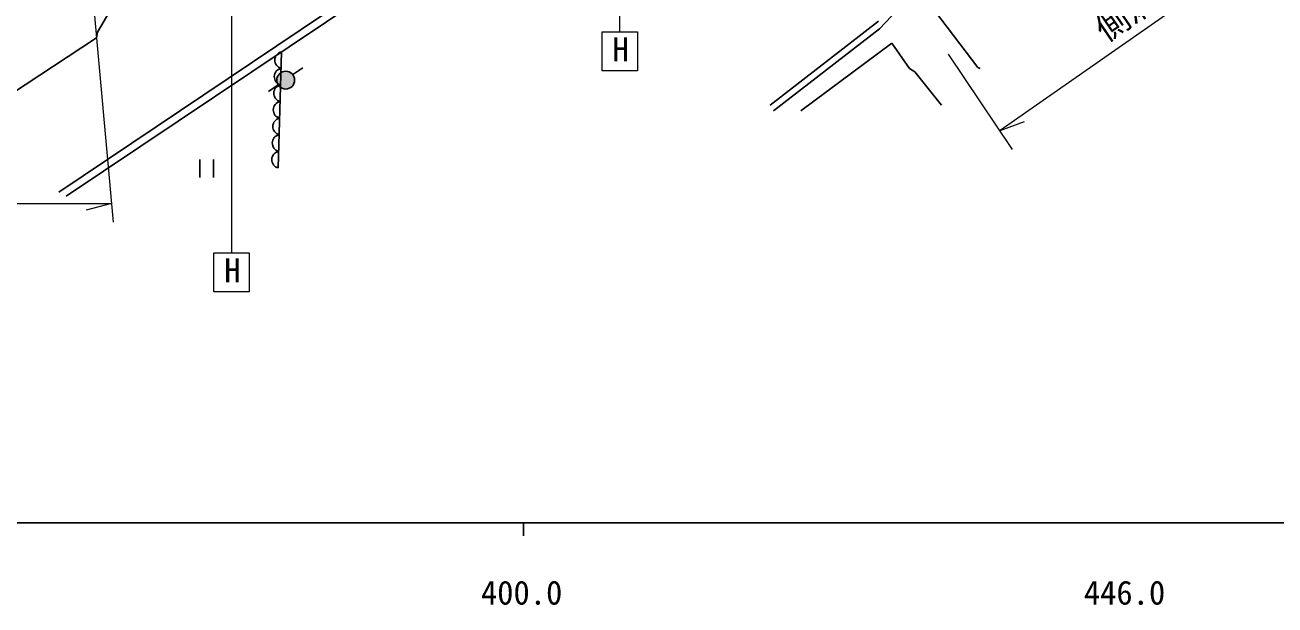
# Model space of a CAD drawing. Units: millimetres, scale not verified. Extents: x 40000 to 680000, y 20000 to 380000.
# Drawn here: x 429824 to 525520, y 198715 to 243134 of the extents above; entities that cross this region are included whole.
import ezdxf
from ezdxf.enums import TextEntityAlignment as Align

# ---------------------------------------------------------------- set-up
doc = ezdxf.new("R2010")
doc.units = ezdxf.units.MM
doc.header["$LTSCALE"] = 1000
for name, color, linetype, lineweight in [('M-BGD', 7, 'Continuous', 25), ('M-STR-HTXT', 7, 'Continuous', 13), ('M-STR-STRC', 7, 'Continuous', 25), ('M-TTL-BAND', 7, 'Continuous', 25)]:
    doc.layers.add(name, color=color, linetype=linetype, lineweight=lineweight)
doc.styles.add('ＭＳ ゴシック', font='')
doc.styles.get('ＭＳ ゴシック').set_extended_font_data('MS Gothic')

msp = doc.modelspace()

# ---------------------------------------------------------------- hatches: boundary and pattern name
at = {"layer": 'M-BGD'}
msp.add_hatch(color=256, dxfattribs=at).paths.add_polyline_path([(450346, 239303, -1), (449225, 238524, -1)])

# ---------------------------------------------------------------- linework, layer by layer
for p, q in [((471538, 256609), (432414, 230336)), ((508873, 257316), (495242, 242838)), ((432976, 230037), (471975, 256156)), ((436314, 244193), (435382, 242584)), ((499052, 244786), (502777, 239875)), ((486860, 236996), (495157, 243431)), ((435298, 242161), (421582, 233102)), ((435298, 242161), (435382, 242584)), ((495242, 242838), (487114, 236573)), ((496173, 241738), (489230, 236573)), ((497528, 239790), (496173, 241738)), ((449467, 241082), (449200, 232188)), ((450338, 239341), (451088, 239863)), ((497951, 239536), (497528, 239790)), ((499983, 236996), (497951, 239536)), ((502777, 239875), (502946, 239790)), ((448454, 238033), (449204, 238555)), ((443206, 232843), (443206, 231443)), ((444256, 231443), (444256, 232843))]:
    msp.add_line(p, q, dxfattribs=at)
msp.add_circle((449785, 238914), 683, dxfattribs=at)
for centre in [(449602, 240442), (449564, 239172), (449525, 237901), (449487, 236630), (449449, 235360), (449411, 234089), (449373, 232818)]:
    msp.add_arc(centre, 654, 101.89543, 254.65794, dxfattribs=at)
at = {"layer": 'M-STR-HTXT'}
for p, q in [((534739, 256196), (504470, 235049)), ((434197, 254522), (436568, 228022)), ((500491, 240891), (505402, 233610)), ((504470, 235049), (506350, 235731)), ((354272, 229546), (436451, 229460)), ((436451, 229460), (434518, 228945))]:
    msp.add_line(p, q, dxfattribs=at)
at = {"layer": 'M-STR-STRC', "lineweight": 13}
for p, q in [((475348, 265705), (475348, 242612)), ((445624, 245966), (445624, 225685)), ((474012, 242612), (476711, 242612)), ((474012, 239631), (474012, 242612)), ((476711, 242612), (476711, 239631)), ((476711, 239631), (474012, 239631)), ((444287, 225685), (446986, 225685)), ((444287, 222704), (444287, 225685)), ((446986, 225685), (446986, 222704)), ((446986, 222704), (444287, 222704))]:
    msp.add_line(p, q, dxfattribs=at)
at = {"layer": 'M-TTL-BAND'}
for p, q in [((40000, 205000), (579000, 205000)), ((468000, 205000), (468000, 204000))]:
    msp.add_line(p, q, dxfattribs=at)

# ---------------------------------------------------------------- texts
at = {"layer": 'M-STR-HTXT', "style": 'ＭＳ ゴシック'}
msp.add_text('側溝\u3000L=41.0', height=1833, rotation=34.353, dxfattribs=at).set_placement((512890, 241315), align=Align.BOTTOM_LEFT)
at = {"layer": 'M-STR-STRC', "style": 'ＭＳ ゴシック'}
for p in [(474800, 239809), (445076, 222881)]:
    msp.add_text('H', height=1833, dxfattribs=at).set_placement(p, align=Align.BOTTOM_LEFT)
at = {"layer": 'M-TTL-BAND', "style": 'ＭＳ ゴシック'}
for s, p in [('400.0', (467844, 198195)), ('446.0', (514000, 198195))]:
    msp.add_text(s, height=1833, dxfattribs=at).set_placement(p, align=Align.BOTTOM_CENTER)

doc.saveas('drawing.dxf')
